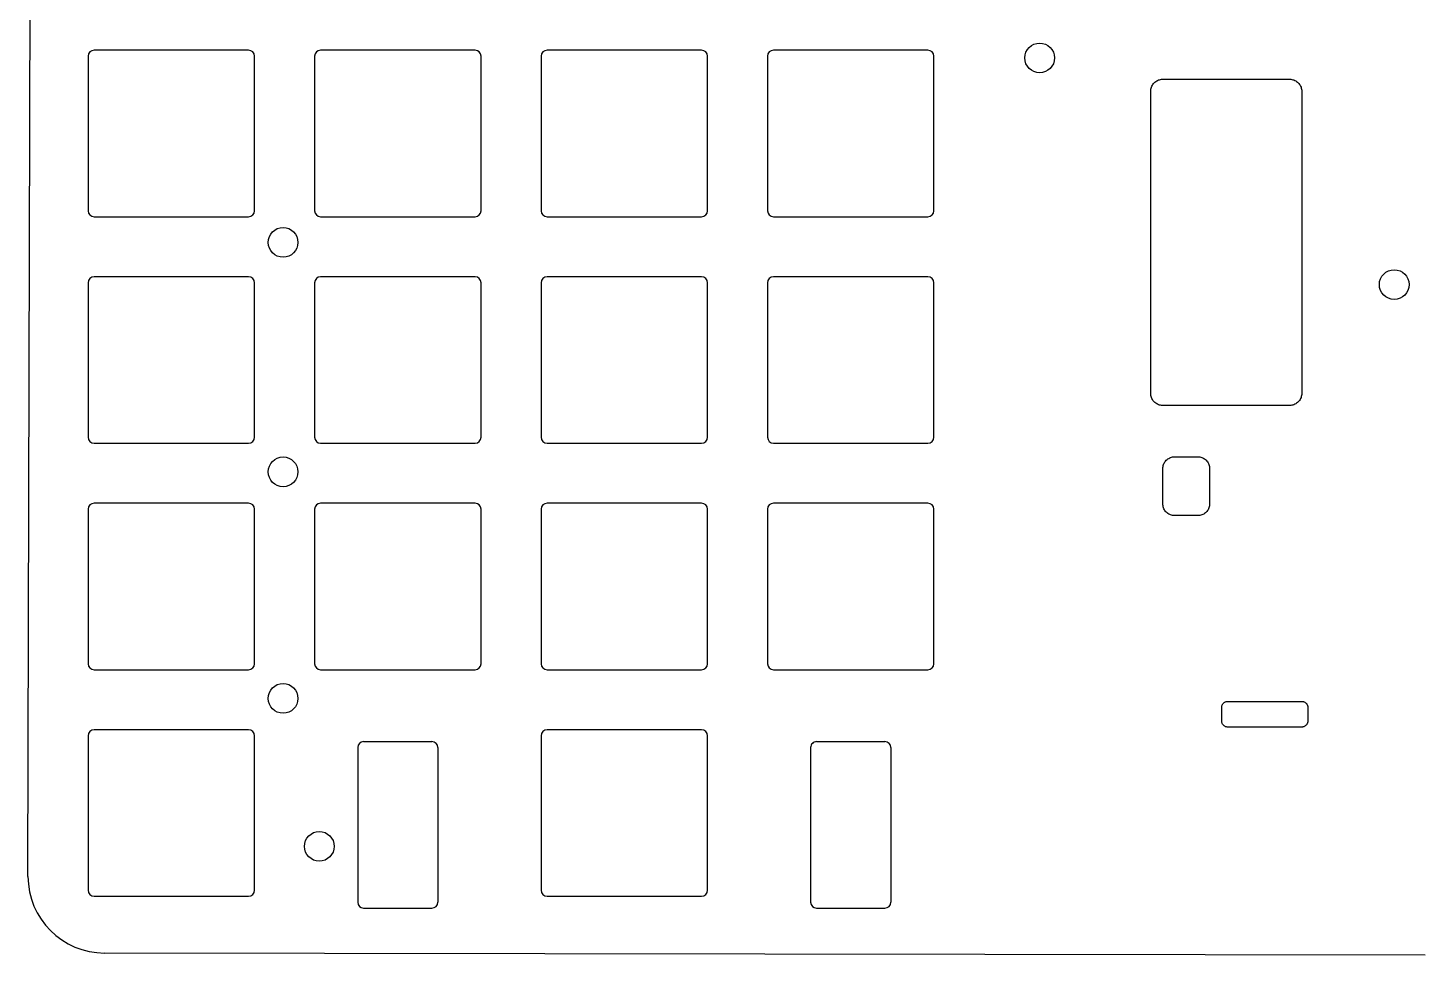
# Model space of a CAD drawing. Header units: millimetres. Extents: x 38 to 220, y -168 to -40.
# Drawn here: x 37.8 to 155.3, y -167.6 to -89.7 of the extents above; entities that cross this region are included whole.
import ezdxf

# ---------------------------------------------------------------- set-up
doc = ezdxf.new("R2010")
doc.units = ezdxf.units.MM
for name, color, linetype, true_color in [('B.Cu', 153, 'CONTINUOUS', 0x4d7fc4), ('Edge.Cuts', 254, 'CONTINUOUS', 0xd0d2cd), ('F.Cu', 13, 'CONTINUOUS', 0xc83434)]:
    doc.layers.add(name, color=color, linetype=linetype, true_color=true_color)

msp = doc.modelspace()

# ---------------------------------------------------------------- linework, layer by layer
at = {"layer": 'B.Cu', "linetype": 'CONTINUOUS'}
for p, q in [((37.7535, -161.024), (38.024213, -46.849749)), ((56.3185, -91.54), (43.3185, -91.54)), ((75.3685, -91.54), (62.3685, -91.54)), ((94.4185, -91.54), (81.4185, -91.54)), ((113.4685, -91.54), (100.4685, -91.54)), ((42.8185, -92.04), (42.8185, -105.04)), ((56.8185, -105.04), (56.8185, -92.04)), ((61.8685, -92.04), (61.8685, -105.04)), ((75.8685, -105.04), (75.8685, -92.04)), ((80.9185, -92.04), (80.9185, -105.04)), ((94.9185, -105.04), (94.9185, -92.04)), ((99.9685, -92.04), (99.9685, -105.04)), ((113.9685, -105.04), (113.9685, -92.04)), ((132.86498, -94.040307), (132.948181, -94.014074)), ((132.948181, -94.014074), (133.033352, -93.995192)), ((133.033352, -93.995192), (133.119844, -93.983805)), ((133.119844, -93.983805), (133.207, -93.98)), ((133.207, -93.98), (143.906999, -93.98)), ((143.906999, -93.98), (143.907, -93.98)), ((143.907, -93.98), (143.994156, -93.983805)), ((143.994156, -93.983805), (144.080648, -93.995192)), ((144.080648, -93.995192), (144.165819, -94.014074)), ((144.165819, -94.014074), (144.24902, -94.040307)), ((132.207, -94.98), (132.210805, -94.892844)), ((132.207, -120.412), (132.207, -94.98)), ((132.210805, -94.892844), (132.222192, -94.806352)), ((132.222192, -94.806352), (132.241074, -94.721181)), ((132.241074, -94.721181), (132.267307, -94.63798)), ((132.267307, -94.63798), (132.300692, -94.557382)), ((132.300692, -94.557382), (132.340975, -94.48)), ((132.340975, -94.48), (132.387848, -94.406424)), ((132.387848, -94.406424), (132.440956, -94.337212)), ((132.440956, -94.337212), (132.499893, -94.272893)), ((132.499893, -94.272893), (132.564212, -94.213956)), ((132.564212, -94.213956), (132.633424, -94.160848)), ((132.633424, -94.160848), (132.707, -94.113975)), ((132.707, -94.113975), (132.784382, -94.073692)), ((132.784382, -94.073692), (132.86498, -94.040307)), ((144.24902, -94.040307), (144.329618, -94.073692)), ((144.329618, -94.073692), (144.407, -94.113975)), ((144.407, -94.113975), (144.480576, -94.160848)), ((144.480576, -94.160848), (144.549788, -94.213956)), ((144.549788, -94.213956), (144.614107, -94.272893)), ((144.614107, -94.272893), (144.673044, -94.337212)), ((144.673044, -94.337212), (144.726152, -94.406424)), ((144.726152, -94.406424), (144.773025, -94.48)), ((144.773025, -94.48), (144.813308, -94.557382)), ((144.813308, -94.557382), (144.846693, -94.63798)), ((144.846693, -94.63798), (144.872926, -94.721181)), ((144.872926, -94.721181), (144.891808, -94.806352)), ((144.891808, -94.806352), (144.903195, -94.892844)), ((144.903195, -94.892844), (144.907, -94.98)), ((144.907, -94.98), (144.906999, -94.98)), ((144.906999, -94.98), (144.906999, -120.412)), ((43.3185, -105.54), (56.3185, -105.54)), ((62.3685, -105.54), (75.3685, -105.54)), ((81.4185, -105.54), (94.4185, -105.54)), ((100.4685, -105.54), (113.4685, -105.54)), ((42.8185, -111.09), (42.8185, -124.09)), ((56.3185, -110.59), (43.3185, -110.59)), ((56.8185, -124.09), (56.8185, -111.09)), ((61.8685, -111.09), (61.8685, -124.09)), ((75.3685, -110.59), (62.3685, -110.59)), ((75.8685, -124.09), (75.8685, -111.09)), ((80.9185, -111.09), (80.9185, -124.09)), ((94.4185, -110.59), (81.4185, -110.59)), ((94.9185, -124.09), (94.9185, -111.09)), ((99.9685, -111.09), (99.9685, -124.09)), ((113.4685, -110.59), (100.4685, -110.59)), ((113.9685, -124.09), (113.9685, -111.09)), ((132.210805, -120.499156), (132.207, -120.412)), ((132.222192, -120.585648), (132.210805, -120.499156)), ((132.241074, -120.670819), (132.222192, -120.585648)), ((132.267307, -120.75402), (132.241074, -120.670819)), ((132.300692, -120.834618), (132.267307, -120.75402)), ((132.340975, -120.912), (132.300692, -120.834618)), ((132.387848, -120.985576), (132.340975, -120.912)), ((132.440956, -121.054788), (132.387848, -120.985576)), ((144.726151, -120.985577), (144.673043, -121.054788)), ((144.773024, -120.912), (144.726151, -120.985577)), ((144.813306, -120.834619), (144.773024, -120.912)), ((144.846691, -120.754021), (144.813306, -120.834619)), ((144.872925, -120.67082), (144.846691, -120.754021)), ((144.891807, -120.585649), (144.872925, -120.67082)), ((144.903194, -120.499157), (144.891807, -120.585649)), ((144.906999, -120.412001), (144.903194, -120.499157)), ((144.906999, -120.412), (144.906999, -120.412001)), ((132.499893, -121.119107), (132.440956, -121.054788)), ((132.564212, -121.178044), (132.499893, -121.119107)), ((132.633424, -121.231152), (132.564212, -121.178044)), ((132.707, -121.278025), (132.633424, -121.231152)), ((132.784382, -121.318308), (132.707, -121.278025)), ((132.86498, -121.351693), (132.784382, -121.318308)), ((132.948181, -121.377926), (132.86498, -121.351693)), ((133.033352, -121.396808), (132.948181, -121.377926)), ((133.119844, -121.408195), (133.033352, -121.396808)), ((133.207, -121.412), (133.119844, -121.408195)), ((143.906999, -121.412), (133.207, -121.412)), ((143.994155, -121.408194), (143.906999, -121.411999)), ((143.906999, -121.411999), (143.906999, -121.412)), ((144.080647, -121.396807), (143.994155, -121.408194)), ((144.165818, -121.377925), (144.080647, -121.396807)), ((144.249019, -121.351692), (144.165818, -121.377925)), ((144.329617, -121.318307), (144.249019, -121.351692)), ((144.406999, -121.278025), (144.329617, -121.318307)), ((144.480575, -121.231152), (144.406999, -121.278025)), ((144.549786, -121.178044), (144.480575, -121.231152)), ((144.614105, -121.119107), (144.549786, -121.178044)), ((144.673043, -121.054788), (144.614105, -121.119107)), ((43.3185, -124.59), (56.3185, -124.59)), ((62.3685, -124.59), (75.3685, -124.59)), ((81.4185, -124.59), (94.4185, -124.59)), ((100.4685, -124.59), (113.4685, -124.59)), ((133.964181, -125.764074), (134.049352, -125.745192)), ((134.049352, -125.745192), (134.135844, -125.733805)), ((134.135844, -125.733805), (134.223, -125.73)), ((134.223, -125.73), (136.16, -125.73)), ((136.16, -125.73), (136.247156, -125.733805)), ((136.247156, -125.733805), (136.333648, -125.745192)), ((136.333648, -125.745192), (136.418819, -125.764074)), ((133.223, -126.73), (133.226805, -126.642844)), ((133.223, -129.683), (133.223, -126.73)), ((133.226805, -126.642844), (133.238192, -126.556352)), ((133.238192, -126.556352), (133.257074, -126.471181)), ((133.257074, -126.471181), (133.283307, -126.38798)), ((133.283307, -126.38798), (133.316692, -126.307382)), ((133.316692, -126.307382), (133.356975, -126.23)), ((133.356975, -126.23), (133.403848, -126.156424)), ((133.403848, -126.156424), (133.456956, -126.087212)), ((133.456956, -126.087212), (133.515893, -126.022893)), ((133.515893, -126.022893), (133.580212, -125.963956)), ((133.580212, -125.963956), (133.649424, -125.910848)), ((133.649424, -125.910848), (133.723, -125.863975)), ((133.723, -125.863975), (133.800382, -125.823692)), ((133.800382, -125.823692), (133.88098, -125.790307)), ((133.88098, -125.790307), (133.964181, -125.764074)), ((136.418819, -125.764074), (136.50202, -125.790307)), ((136.50202, -125.790307), (136.582618, -125.823692)), ((136.582618, -125.823692), (136.66, -125.863975)), ((136.66, -125.863975), (136.733576, -125.910848)), ((136.733576, -125.910848), (136.802788, -125.963956)), ((136.802788, -125.963956), (136.867107, -126.022893)), ((136.867107, -126.022893), (136.926044, -126.087212)), ((136.926044, -126.087212), (136.979152, -126.156424)), ((136.979152, -126.156424), (137.026025, -126.23)), ((137.026025, -126.23), (137.066308, -126.307382)), ((137.066308, -126.307382), (137.099693, -126.38798)), ((137.099693, -126.38798), (137.125926, -126.471181)), ((137.125926, -126.471181), (137.144808, -126.556352)), ((137.144808, -126.556352), (137.156195, -126.642844)), ((137.156195, -126.642844), (137.16, -126.73)), ((137.16, -126.73), (137.16, -129.683)), ((42.8185, -130.14), (42.8185, -143.14)), ((56.3185, -129.64), (43.3185, -129.64)), ((56.8185, -143.14), (56.8185, -130.14)), ((61.8685, -130.14), (61.8685, -143.14)), ((75.3685, -129.64), (62.3685, -129.64)), ((75.8685, -143.14), (75.8685, -130.14)), ((80.9185, -130.14), (80.9185, -143.14)), ((94.4185, -129.64), (81.4185, -129.64)), ((94.9185, -143.14), (94.9185, -130.14)), ((99.9685, -130.14), (99.9685, -143.14)), ((113.4685, -129.64), (100.4685, -129.64)), ((113.9685, -143.14), (113.9685, -130.14)), ((133.226805, -129.770156), (133.223, -129.683)), ((133.238192, -129.856648), (133.226805, -129.770156)), ((133.257074, -129.941819), (133.238192, -129.856648)), ((133.283307, -130.02502), (133.257074, -129.941819)), ((133.316692, -130.105618), (133.283307, -130.02502)), ((133.356975, -130.183), (133.316692, -130.105618)), ((133.403848, -130.256576), (133.356975, -130.183)), ((133.456956, -130.325788), (133.403848, -130.256576)), ((133.515893, -130.390107), (133.456956, -130.325788)), ((133.580212, -130.449044), (133.515893, -130.390107)), ((133.649424, -130.502152), (133.580212, -130.449044)), ((136.802788, -130.449044), (136.733576, -130.502152)), ((136.867107, -130.390107), (136.802788, -130.449044)), ((136.926044, -130.325788), (136.867107, -130.390107)), ((136.979152, -130.256576), (136.926044, -130.325788)), ((137.026025, -130.183), (136.979152, -130.256576)), ((137.066308, -130.105618), (137.026025, -130.183)), ((137.099693, -130.02502), (137.066308, -130.105618)), ((137.125926, -129.941819), (137.099693, -130.02502)), ((137.144808, -129.856648), (137.125926, -129.941819)), ((137.156195, -129.770156), (137.144808, -129.856648)), ((137.16, -129.683), (137.156195, -129.770156)), ((133.723, -130.549025), (133.649424, -130.502152)), ((133.800382, -130.589308), (133.723, -130.549025)), ((133.88098, -130.622693), (133.800382, -130.589308)), ((133.964181, -130.648926), (133.88098, -130.622693)), ((134.049352, -130.667808), (133.964181, -130.648926)), ((134.135844, -130.679195), (134.049352, -130.667808)), ((134.223, -130.683), (134.135844, -130.679195)), ((136.16, -130.683), (134.223, -130.683)), ((136.247156, -130.679195), (136.16, -130.683)), ((136.333648, -130.667808), (136.247156, -130.679195)), ((136.418819, -130.648926), (136.333648, -130.667808)), ((136.50202, -130.622693), (136.418819, -130.648926)), ((136.582618, -130.589308), (136.50202, -130.622693)), ((136.66, -130.549025), (136.582618, -130.589308)), ((136.733576, -130.502152), (136.66, -130.549025)), ((43.3185, -143.64), (56.3185, -143.64)), ((62.3685, -143.64), (75.3685, -143.64)), ((81.4185, -143.64), (94.4185, -143.64)), ((100.4685, -143.64), (113.4685, -143.64)), ((138.176, -146.804), (138.177903, -146.760422)), ((138.176, -147.963), (138.176, -146.804)), ((138.177903, -146.760422), (138.183596, -146.717176)), ((138.183596, -146.717176), (138.193037, -146.67459)), ((138.193037, -146.67459), (138.206154, -146.63299)), ((138.206154, -146.63299), (138.222846, -146.592691)), ((138.222846, -146.592691), (138.242987, -146.554)), ((138.242987, -146.554), (138.266424, -146.517212)), ((138.266424, -146.517212), (138.292978, -146.482606)), ((138.292978, -146.482606), (138.322447, -146.450447)), ((138.322447, -146.450447), (138.354606, -146.420978)), ((138.354606, -146.420978), (138.389212, -146.394424)), ((138.389212, -146.394424), (138.426, -146.370987)), ((138.426, -146.370987), (138.464691, -146.350846)), ((138.464691, -146.350846), (138.50499, -146.334154)), ((138.50499, -146.334154), (138.54659, -146.321037)), ((138.54659, -146.321037), (138.589176, -146.311596)), ((138.589176, -146.311596), (138.632422, -146.305903)), ((138.632422, -146.305903), (138.676, -146.304)), ((138.676, -146.304), (144.915, -146.304)), ((144.915, -146.304), (144.958578, -146.305903)), ((144.958578, -146.305903), (145.001824, -146.311596)), ((145.001824, -146.311596), (145.04441, -146.321037)), ((145.04441, -146.321037), (145.08601, -146.334154)), ((145.08601, -146.334154), (145.126309, -146.350846)), ((145.126309, -146.350846), (145.165, -146.370987)), ((145.165, -146.370987), (145.201788, -146.394424)), ((145.201788, -146.394424), (145.236394, -146.420978)), ((145.236394, -146.420978), (145.268553, -146.450447)), ((145.268553, -146.450447), (145.298022, -146.482606)), ((145.298022, -146.482606), (145.324576, -146.517212)), ((145.324576, -146.517212), (145.348013, -146.554)), ((145.348013, -146.554), (145.368154, -146.592691)), ((145.368154, -146.592691), (145.384846, -146.63299)), ((145.384846, -146.63299), (145.397963, -146.67459)), ((145.397963, -146.67459), (145.407404, -146.717176)), ((145.407404, -146.717176), (145.413097, -146.760422)), ((145.413097, -146.760422), (145.415, -146.804)), ((145.415, -146.804), (145.415, -147.963)), ((138.177903, -148.006578), (138.176, -147.963)), ((138.183596, -148.049824), (138.177903, -148.006578)), ((138.193037, -148.09241), (138.183596, -148.049824)), ((145.407404, -148.049824), (145.397963, -148.09241)), ((145.413097, -148.006578), (145.407404, -148.049824)), ((145.415, -147.963), (145.413097, -148.006578)), ((42.8185, -149.19), (42.8185, -162.19)), ((56.3185, -148.69), (43.3185, -148.69)), ((56.8185, -162.19), (56.8185, -149.19)), ((80.9185, -149.19), (80.9185, -162.19)), ((94.4185, -148.69), (81.4185, -148.69)), ((94.9185, -162.19), (94.9185, -149.19)), ((138.206154, -148.13401), (138.193037, -148.09241)), ((138.222846, -148.174309), (138.206154, -148.13401)), ((138.242987, -148.213), (138.222846, -148.174309)), ((138.266424, -148.249788), (138.242987, -148.213)), ((138.292978, -148.284394), (138.266424, -148.249788)), ((138.322447, -148.316553), (138.292978, -148.284394)), ((138.354606, -148.346022), (138.322447, -148.316553)), ((138.389212, -148.372576), (138.354606, -148.346022)), ((138.426, -148.396013), (138.389212, -148.372576)), ((138.464691, -148.416154), (138.426, -148.396013)), ((138.50499, -148.432846), (138.464691, -148.416154)), ((138.54659, -148.445963), (138.50499, -148.432846)), ((138.589176, -148.455404), (138.54659, -148.445963)), ((138.632422, -148.461097), (138.589176, -148.455404)), ((138.676, -148.463), (138.632422, -148.461097)), ((144.915, -148.463), (138.676, -148.463)), ((144.958578, -148.461097), (144.915, -148.463)), ((145.001824, -148.455404), (144.958578, -148.461097)), ((145.04441, -148.445963), (145.001824, -148.455404)), ((145.08601, -148.432846), (145.04441, -148.445963)), ((145.126309, -148.416154), (145.08601, -148.432846)), ((145.165, -148.396013), (145.126309, -148.416154)), ((145.201788, -148.372576), (145.165, -148.396013)), ((145.236394, -148.346022), (145.201788, -148.372576)), ((145.268553, -148.316553), (145.236394, -148.346022)), ((145.298022, -148.284394), (145.268553, -148.316553)), ((145.324576, -148.249788), (145.298022, -148.284394)), ((145.348013, -148.213), (145.324576, -148.249788)), ((145.368154, -148.174309), (145.348013, -148.213)), ((145.384846, -148.13401), (145.368154, -148.174309)), ((145.397963, -148.09241), (145.384846, -148.13401)), ((65.4935, -150.190001), (65.4935, -163.190001)), ((65.9935, -149.690001), (71.7435, -149.690001)), ((72.2435, -150.190001), (72.2435, -163.190001)), ((103.594105, -150.190001), (103.594105, -163.190001)), ((104.094105, -149.690001), (109.842894, -149.690001)), ((110.342894, -150.190001), (110.344105, -163.190001)), ((43.3185, -162.69), (56.3185, -162.69)), ((81.4185, -162.69), (94.4185, -162.69)), ((65.9935, -163.690001), (71.7435, -163.690001)), ((104.094105, -163.690001), (109.844105, -163.690001)), ((155.282319, -167.64), (44.200625, -167.470999))]:
    msp.add_line(p, q, dxfattribs=at)
at = {"layer": 'B.Cu'}
for centre, radius in [((122.8625, -92.186), 1.25), ((122.8625, -92.186), 1.249999), ((59.2165, -107.696), 1.25), ((59.2165, -107.696), 1.249999), ((152.6885, -111.252), 1.25), ((152.6885, -111.252), 1.249999), ((59.2165, -127), 1.25), ((59.2165, -127), 1.249999), ((59.2165, -146.05), 1.25), ((59.2165, -146.05), 1.249999), ((62.2645, -158.496), 1.25), ((62.2645, -158.496), 1.249999)]:
    msp.add_circle(centre, radius, dxfattribs=at)
for centre, radius, start, end in [((43.318501, -92.040001), 0.500001, 90.00011459, 179.99988541), ((56.3185, -92.04), 0.5, 0, 90), ((62.368501, -92.040001), 0.500001, 90.00011459, 179.99988541), ((75.3685, -92.04), 0.5, 0, 90), ((81.418501, -92.040001), 0.500001, 90.00011459, 179.99988541), ((94.4185, -92.04), 0.5, 0, 90), ((100.468501, -92.040001), 0.500001, 90.00011459, 179.99988541), ((113.4685, -92.04), 0.5, 0, 90), ((43.321265, -105.038883), 0.500001, -179.99988541, -90.00011459), ((56.3185, -105.04), 0.5, -90, 0), ((62.371265, -105.038883), 0.500001, -179.99988541, -90.00011459), ((75.3685, -105.04), 0.5, -90, 0), ((81.421265, -105.038883), 0.500001, -179.99988541, -90.00011459), ((94.4185, -105.04), 0.5, -90, 0), ((100.471265, -105.038883), 0.500001, -179.99988541, -90.00011459), ((113.4685, -105.04), 0.5, -90, 0), ((43.318501, -111.090001), 0.500001, 90.00011459, 179.99988541), ((56.3185, -111.09), 0.5, 0, 90), ((62.368501, -111.090001), 0.500001, 90.00011459, 179.99988541), ((75.3685, -111.09), 0.5, 0, 90), ((81.418501, -111.090001), 0.500001, 90.00011459, 179.99988541), ((94.4185, -111.09), 0.5, 0, 90), ((100.468501, -111.090001), 0.500001, 90.00011459, 179.99988541), ((113.4685, -111.09), 0.5, 0, 90), ((43.321265, -124.088883), 0.500001, -179.99988541, -90.00011459), ((56.3185, -124.09), 0.5, -90, 0), ((62.371265, -124.088883), 0.500001, -179.99988541, -90.00011459), ((75.3685, -124.09), 0.5, -90, 0), ((81.421265, -124.088883), 0.500001, -179.99988541, -90.00011459), ((94.4185, -124.09), 0.5, -90, 0), ((100.471265, -124.088883), 0.500001, -179.99988541, -90.00011459), ((113.4685, -124.09), 0.5, -90, 0), ((43.318501, -130.140001), 0.500001, 90.00011459, 179.99988541), ((56.3185, -130.14), 0.5, 0, 90), ((62.368501, -130.140001), 0.500001, 90.00011459, 179.99988541), ((75.3685, -130.14), 0.5, 0, 90), ((81.418501, -130.140001), 0.500001, 90.00011459, 179.99988541), ((94.4185, -130.14), 0.5, 0, 90), ((100.468501, -130.140001), 0.500001, 90.00011459, 179.99988541), ((113.4685, -130.14), 0.5, 0, 90), ((43.321265, -143.138883), 0.500001, -179.99988541, -90.00011459), ((56.3185, -143.14), 0.5, -90, 0), ((62.371265, -143.138883), 0.500001, -179.99988541, -90.00011459), ((75.3685, -143.14), 0.5, -90, 0), ((81.421265, -143.138883), 0.500001, -179.99988541, -90.00011459), ((94.4185, -143.14), 0.5, -90, 0), ((100.471265, -143.138883), 0.500001, -179.99988541, -90.00011459), ((113.4685, -143.14), 0.5, -90, 0), ((43.318501, -149.190001), 0.500001, 90.00011459, 179.99988541), ((56.3185, -149.19), 0.5, 0, 90), ((81.418501, -149.190001), 0.500001, 90.00011459, 179.99988541), ((94.4185, -149.19), 0.5, 0, 90), ((65.993501, -150.190002), 0.500001, 90.00011459, 179.99988541), ((71.743499, -150.190002), 0.500001, 0.00011459, 89.99988541), ((104.0941, -150.19), 0.499995, -270.00057296, -179.99988541), ((109.8428, -150.1901), 0.500099, 0.01134243, 89.98923053), ((44.20067, -161.02383), 6.447169, -179.99848922, -90.00039991), ((43.321265, -162.188883), 0.500001, -179.99988541, -90.00011459), ((81.421265, -162.188883), 0.500001, -179.99988541, -90.00011459), ((56.3185, -162.19), 0.5, -90, 0), ((65.993501, -163.19), 0.500001, -179.99988541, -90.00011459), ((71.743499, -163.19), 0.500001, -89.99988541, -0.00011459), ((94.4185, -162.19), 0.5, -90, 0), ((104.0942, -163.1899), 0.500101, -179.98842845, -90.010884), ((109.8441, -163.19), 0.500005, -89.99942704, -0.00011459)]:
    msp.add_arc(centre, radius, start, end, dxfattribs=at)
at = {"layer": 'Edge.Cuts', "linetype": 'CONTINUOUS'}
for p, q in [((37.7535, -161.024), (38.024213, -46.849749)), ((56.3185, -91.54), (43.3185, -91.54)), ((75.3685, -91.54), (62.3685, -91.54)), ((94.4185, -91.54), (81.4185, -91.54)), ((113.4685, -91.54), (100.4685, -91.54)), ((42.8185, -92.04), (42.8185, -105.04)), ((56.8185, -105.04), (56.8185, -92.04)), ((61.8685, -92.04), (61.8685, -105.04)), ((75.8685, -105.04), (75.8685, -92.04)), ((80.9185, -92.04), (80.9185, -105.04)), ((94.9185, -105.04), (94.9185, -92.04)), ((99.9685, -92.04), (99.9685, -105.04)), ((113.9685, -105.04), (113.9685, -92.04)), ((132.86498, -94.040307), (132.948181, -94.014074)), ((132.948181, -94.014074), (133.033352, -93.995192)), ((133.033352, -93.995192), (133.119844, -93.983805)), ((133.119844, -93.983805), (133.207, -93.98)), ((133.207, -93.98), (143.906999, -93.98)), ((143.906999, -93.98), (143.907, -93.98)), ((143.907, -93.98), (143.994156, -93.983805)), ((143.994156, -93.983805), (144.080648, -93.995192)), ((144.080648, -93.995192), (144.165819, -94.014074)), ((144.165819, -94.014074), (144.24902, -94.040307)), ((132.207, -94.98), (132.210805, -94.892844)), ((132.207, -120.412), (132.207, -94.98)), ((132.210805, -94.892844), (132.222192, -94.806352)), ((132.222192, -94.806352), (132.241074, -94.721181)), ((132.241074, -94.721181), (132.267307, -94.63798)), ((132.267307, -94.63798), (132.300692, -94.557382)), ((132.300692, -94.557382), (132.340975, -94.48)), ((132.340975, -94.48), (132.387848, -94.406424)), ((132.387848, -94.406424), (132.440956, -94.337212)), ((132.440956, -94.337212), (132.499893, -94.272893)), ((132.499893, -94.272893), (132.564212, -94.213956)), ((132.564212, -94.213956), (132.633424, -94.160848)), ((132.633424, -94.160848), (132.707, -94.113975)), ((132.707, -94.113975), (132.784382, -94.073692)), ((132.784382, -94.073692), (132.86498, -94.040307)), ((144.24902, -94.040307), (144.329618, -94.073692)), ((144.329618, -94.073692), (144.407, -94.113975)), ((144.407, -94.113975), (144.480576, -94.160848)), ((144.480576, -94.160848), (144.549788, -94.213956)), ((144.549788, -94.213956), (144.614107, -94.272893)), ((144.614107, -94.272893), (144.673044, -94.337212)), ((144.673044, -94.337212), (144.726152, -94.406424)), ((144.726152, -94.406424), (144.773025, -94.48)), ((144.773025, -94.48), (144.813308, -94.557382)), ((144.813308, -94.557382), (144.846693, -94.63798)), ((144.846693, -94.63798), (144.872926, -94.721181)), ((144.872926, -94.721181), (144.891808, -94.806352)), ((144.891808, -94.806352), (144.903195, -94.892844)), ((144.903195, -94.892844), (144.907, -94.98)), ((144.907, -94.98), (144.906999, -94.98)), ((144.906999, -94.98), (144.906999, -120.412)), ((43.3185, -105.54), (56.3185, -105.54)), ((62.3685, -105.54), (75.3685, -105.54)), ((81.4185, -105.54), (94.4185, -105.54)), ((100.4685, -105.54), (113.4685, -105.54)), ((42.8185, -111.09), (42.8185, -124.09)), ((56.3185, -110.59), (43.3185, -110.59)), ((56.8185, -124.09), (56.8185, -111.09)), ((61.8685, -111.09), (61.8685, -124.09)), ((75.3685, -110.59), (62.3685, -110.59)), ((75.8685, -124.09), (75.8685, -111.09)), ((80.9185, -111.09), (80.9185, -124.09)), ((94.4185, -110.59), (81.4185, -110.59)), ((94.9185, -124.09), (94.9185, -111.09)), ((99.9685, -111.09), (99.9685, -124.09)), ((113.4685, -110.59), (100.4685, -110.59)), ((113.9685, -124.09), (113.9685, -111.09)), ((132.210805, -120.499156), (132.207, -120.412)), ((132.222192, -120.585648), (132.210805, -120.499156)), ((132.241074, -120.670819), (132.222192, -120.585648)), ((132.267307, -120.75402), (132.241074, -120.670819)), ((132.300692, -120.834618), (132.267307, -120.75402)), ((132.340975, -120.912), (132.300692, -120.834618)), ((132.387848, -120.985576), (132.340975, -120.912)), ((132.440956, -121.054788), (132.387848, -120.985576)), ((144.726151, -120.985577), (144.673043, -121.054788)), ((144.773024, -120.912), (144.726151, -120.985577)), ((144.813306, -120.834619), (144.773024, -120.912)), ((144.846691, -120.754021), (144.813306, -120.834619)), ((144.872925, -120.67082), (144.846691, -120.754021)), ((144.891807, -120.585649), (144.872925, -120.67082)), ((144.903194, -120.499157), (144.891807, -120.585649)), ((144.906999, -120.412001), (144.903194, -120.499157)), ((144.906999, -120.412), (144.906999, -120.412001)), ((132.499893, -121.119107), (132.440956, -121.054788)), ((132.564212, -121.178044), (132.499893, -121.119107)), ((132.633424, -121.231152), (132.564212, -121.178044)), ((132.707, -121.278025), (132.633424, -121.231152)), ((132.784382, -121.318308), (132.707, -121.278025)), ((132.86498, -121.351693), (132.784382, -121.318308)), ((132.948181, -121.377926), (132.86498, -121.351693)), ((133.033352, -121.396808), (132.948181, -121.377926)), ((133.119844, -121.408195), (133.033352, -121.396808)), ((133.207, -121.412), (133.119844, -121.408195)), ((143.906999, -121.412), (133.207, -121.412)), ((143.994155, -121.408194), (143.906999, -121.411999)), ((143.906999, -121.411999), (143.906999, -121.412)), ((144.080647, -121.396807), (143.994155, -121.408194)), ((144.165818, -121.377925), (144.080647, -121.396807)), ((144.249019, -121.351692), (144.165818, -121.377925)), ((144.329617, -121.318307), (144.249019, -121.351692)), ((144.406999, -121.278025), (144.329617, -121.318307)), ((144.480575, -121.231152), (144.406999, -121.278025)), ((144.549786, -121.178044), (144.480575, -121.231152)), ((144.614105, -121.119107), (144.549786, -121.178044)), ((144.673043, -121.054788), (144.614105, -121.119107)), ((43.3185, -124.59), (56.3185, -124.59)), ((62.3685, -124.59), (75.3685, -124.59)), ((81.4185, -124.59), (94.4185, -124.59)), ((100.4685, -124.59), (113.4685, -124.59)), ((133.964181, -125.764074), (134.049352, -125.745192)), ((134.049352, -125.745192), (134.135844, -125.733805)), ((134.135844, -125.733805), (134.223, -125.73)), ((134.223, -125.73), (136.16, -125.73)), ((136.16, -125.73), (136.247156, -125.733805)), ((136.247156, -125.733805), (136.333648, -125.745192)), ((136.333648, -125.745192), (136.418819, -125.764074)), ((133.223, -126.73), (133.226805, -126.642844)), ((133.223, -129.683), (133.223, -126.73)), ((133.226805, -126.642844), (133.238192, -126.556352)), ((133.238192, -126.556352), (133.257074, -126.471181)), ((133.257074, -126.471181), (133.283307, -126.38798)), ((133.283307, -126.38798), (133.316692, -126.307382)), ((133.316692, -126.307382), (133.356975, -126.23)), ((133.356975, -126.23), (133.403848, -126.156424)), ((133.403848, -126.156424), (133.456956, -126.087212)), ((133.456956, -126.087212), (133.515893, -126.022893)), ((133.515893, -126.022893), (133.580212, -125.963956)), ((133.580212, -125.963956), (133.649424, -125.910848)), ((133.649424, -125.910848), (133.723, -125.863975)), ((133.723, -125.863975), (133.800382, -125.823692)), ((133.800382, -125.823692), (133.88098, -125.790307)), ((133.88098, -125.790307), (133.964181, -125.764074)), ((136.418819, -125.764074), (136.50202, -125.790307)), ((136.50202, -125.790307), (136.582618, -125.823692)), ((136.582618, -125.823692), (136.66, -125.863975)), ((136.66, -125.863975), (136.733576, -125.910848)), ((136.733576, -125.910848), (136.802788, -125.963956)), ((136.802788, -125.963956), (136.867107, -126.022893)), ((136.867107, -126.022893), (136.926044, -126.087212)), ((136.926044, -126.087212), (136.979152, -126.156424)), ((136.979152, -126.156424), (137.026025, -126.23)), ((137.026025, -126.23), (137.066308, -126.307382)), ((137.066308, -126.307382), (137.099693, -126.38798)), ((137.099693, -126.38798), (137.125926, -126.471181)), ((137.125926, -126.471181), (137.144808, -126.556352)), ((137.144808, -126.556352), (137.156195, -126.642844)), ((137.156195, -126.642844), (137.16, -126.73)), ((137.16, -126.73), (137.16, -129.683)), ((42.8185, -130.14), (42.8185, -143.14)), ((56.3185, -129.64), (43.3185, -129.64)), ((56.8185, -143.14), (56.8185, -130.14)), ((61.8685, -130.14), (61.8685, -143.14)), ((75.3685, -129.64), (62.3685, -129.64)), ((75.8685, -143.14), (75.8685, -130.14)), ((80.9185, -130.14), (80.9185, -143.14)), ((94.4185, -129.64), (81.4185, -129.64)), ((94.9185, -143.14), (94.9185, -130.14)), ((99.9685, -130.14), (99.9685, -143.14)), ((113.4685, -129.64), (100.4685, -129.64)), ((113.9685, -143.14), (113.9685, -130.14)), ((133.226805, -129.770156), (133.223, -129.683)), ((133.238192, -129.856648), (133.226805, -129.770156)), ((133.257074, -129.941819), (133.238192, -129.856648)), ((133.283307, -130.02502), (133.257074, -129.941819)), ((133.316692, -130.105618), (133.283307, -130.02502)), ((133.356975, -130.183), (133.316692, -130.105618)), ((133.403848, -130.256576), (133.356975, -130.183)), ((133.456956, -130.325788), (133.403848, -130.256576)), ((133.515893, -130.390107), (133.456956, -130.325788)), ((133.580212, -130.449044), (133.515893, -130.390107)), ((133.649424, -130.502152), (133.580212, -130.449044)), ((136.802788, -130.449044), (136.733576, -130.502152)), ((136.867107, -130.390107), (136.802788, -130.449044)), ((136.926044, -130.325788), (136.867107, -130.390107)), ((136.979152, -130.256576), (136.926044, -130.325788)), ((137.026025, -130.183), (136.979152, -130.256576)), ((137.066308, -130.105618), (137.026025, -130.183)), ((137.099693, -130.02502), (137.066308, -130.105618)), ((137.125926, -129.941819), (137.099693, -130.02502)), ((137.144808, -129.856648), (137.125926, -129.941819)), ((137.156195, -129.770156), (137.144808, -129.856648)), ((137.16, -129.683), (137.156195, -129.770156)), ((133.723, -130.549025), (133.649424, -130.502152)), ((133.800382, -130.589308), (133.723, -130.549025)), ((133.88098, -130.622693), (133.800382, -130.589308)), ((133.964181, -130.648926), (133.88098, -130.622693)), ((134.049352, -130.667808), (133.964181, -130.648926)), ((134.135844, -130.679195), (134.049352, -130.667808)), ((134.223, -130.683), (134.135844, -130.679195)), ((136.16, -130.683), (134.223, -130.683)), ((136.247156, -130.679195), (136.16, -130.683)), ((136.333648, -130.667808), (136.247156, -130.679195)), ((136.418819, -130.648926), (136.333648, -130.667808)), ((136.50202, -130.622693), (136.418819, -130.648926)), ((136.582618, -130.589308), (136.50202, -130.622693)), ((136.66, -130.549025), (136.582618, -130.589308)), ((136.733576, -130.502152), (136.66, -130.549025)), ((43.3185, -143.64), (56.3185, -143.64)), ((62.3685, -143.64), (75.3685, -143.64)), ((81.4185, -143.64), (94.4185, -143.64)), ((100.4685, -143.64), (113.4685, -143.64)), ((138.176, -146.804), (138.177903, -146.760422)), ((138.176, -147.963), (138.176, -146.804)), ((138.177903, -146.760422), (138.183596, -146.717176)), ((138.183596, -146.717176), (138.193037, -146.67459)), ((138.193037, -146.67459), (138.206154, -146.63299)), ((138.206154, -146.63299), (138.222846, -146.592691)), ((138.222846, -146.592691), (138.242987, -146.554)), ((138.242987, -146.554), (138.266424, -146.517212)), ((138.266424, -146.517212), (138.292978, -146.482606)), ((138.292978, -146.482606), (138.322447, -146.450447)), ((138.322447, -146.450447), (138.354606, -146.420978)), ((138.354606, -146.420978), (138.389212, -146.394424)), ((138.389212, -146.394424), (138.426, -146.370987)), ((138.426, -146.370987), (138.464691, -146.350846)), ((138.464691, -146.350846), (138.50499, -146.334154)), ((138.50499, -146.334154), (138.54659, -146.321037)), ((138.54659, -146.321037), (138.589176, -146.311596)), ((138.589176, -146.311596), (138.632422, -146.305903)), ((138.632422, -146.305903), (138.676, -146.304)), ((138.676, -146.304), (144.915, -146.304)), ((144.915, -146.304), (144.958578, -146.305903)), ((144.958578, -146.305903), (145.001824, -146.311596)), ((145.001824, -146.311596), (145.04441, -146.321037)), ((145.04441, -146.321037), (145.08601, -146.334154)), ((145.08601, -146.334154), (145.126309, -146.350846)), ((145.126309, -146.350846), (145.165, -146.370987)), ((145.165, -146.370987), (145.201788, -146.394424)), ((145.201788, -146.394424), (145.236394, -146.420978)), ((145.236394, -146.420978), (145.268553, -146.450447)), ((145.268553, -146.450447), (145.298022, -146.482606)), ((145.298022, -146.482606), (145.324576, -146.517212)), ((145.324576, -146.517212), (145.348013, -146.554)), ((145.348013, -146.554), (145.368154, -146.592691)), ((145.368154, -146.592691), (145.384846, -146.63299)), ((145.384846, -146.63299), (145.397963, -146.67459)), ((145.397963, -146.67459), (145.407404, -146.717176)), ((145.407404, -146.717176), (145.413097, -146.760422)), ((145.413097, -146.760422), (145.415, -146.804)), ((145.415, -146.804), (145.415, -147.963)), ((138.177903, -148.006578), (138.176, -147.963)), ((138.183596, -148.049824), (138.177903, -148.006578)), ((138.193037, -148.09241), (138.183596, -148.049824)), ((145.407404, -148.049824), (145.397963, -148.09241)), ((145.413097, -148.006578), (145.407404, -148.049824)), ((145.415, -147.963), (145.413097, -148.006578)), ((42.8185, -149.19), (42.8185, -162.19)), ((56.3185, -148.69), (43.3185, -148.69)), ((56.8185, -162.19), (56.8185, -149.19)), ((80.9185, -149.19), (80.9185, -162.19)), ((94.4185, -148.69), (81.4185, -148.69)), ((94.9185, -162.19), (94.9185, -149.19)), ((138.206154, -148.13401), (138.193037, -148.09241)), ((138.222846, -148.174309), (138.206154, -148.13401)), ((138.242987, -148.213), (138.222846, -148.174309)), ((138.266424, -148.249788), (138.242987, -148.213)), ((138.292978, -148.284394), (138.266424, -148.249788)), ((138.322447, -148.316553), (138.292978, -148.284394)), ((138.354606, -148.346022), (138.322447, -148.316553)), ((138.389212, -148.372576), (138.354606, -148.346022)), ((138.426, -148.396013), (138.389212, -148.372576)), ((138.464691, -148.416154), (138.426, -148.396013)), ((138.50499, -148.432846), (138.464691, -148.416154)), ((138.54659, -148.445963), (138.50499, -148.432846)), ((138.589176, -148.455404), (138.54659, -148.445963)), ((138.632422, -148.461097), (138.589176, -148.455404)), ((138.676, -148.463), (138.632422, -148.461097)), ((144.915, -148.463), (138.676, -148.463)), ((144.958578, -148.461097), (144.915, -148.463)), ((145.001824, -148.455404), (144.958578, -148.461097)), ((145.04441, -148.445963), (145.001824, -148.455404)), ((145.08601, -148.432846), (145.04441, -148.445963)), ((145.126309, -148.416154), (145.08601, -148.432846)), ((145.165, -148.396013), (145.126309, -148.416154)), ((145.201788, -148.372576), (145.165, -148.396013)), ((145.236394, -148.346022), (145.201788, -148.372576)), ((145.268553, -148.316553), (145.236394, -148.346022)), ((145.298022, -148.284394), (145.268553, -148.316553)), ((145.324576, -148.249788), (145.298022, -148.284394)), ((145.348013, -148.213), (145.324576, -148.249788)), ((145.368154, -148.174309), (145.348013, -148.213)), ((145.384846, -148.13401), (145.368154, -148.174309)), ((145.397963, -148.09241), (145.384846, -148.13401)), ((65.4935, -150.190001), (65.4935, -163.190001)), ((65.9935, -149.690001), (71.7435, -149.690001)), ((72.2435, -150.190001), (72.2435, -163.190001)), ((103.594105, -150.190001), (103.594105, -163.190001)), ((104.094105, -149.690001), (109.842894, -149.690001)), ((110.342894, -150.190001), (110.344105, -163.190001)), ((43.3185, -162.69), (56.3185, -162.69)), ((81.4185, -162.69), (94.4185, -162.69)), ((65.9935, -163.690001), (71.7435, -163.690001)), ((104.094105, -163.690001), (109.844105, -163.690001)), ((155.282319, -167.64), (44.200625, -167.470999))]:
    msp.add_line(p, q, dxfattribs=at)
at = {"layer": 'Edge.Cuts'}
for centre in [(122.8625, -92.186), (59.2165, -107.696), (152.6885, -111.252), (59.2165, -127), (59.2165, -146.05), (62.2645, -158.496)]:
    msp.add_circle(centre, 1.249999, dxfattribs=at)
for centre, radius, start, end in [((43.318501, -92.040001), 0.500001, 90.00011459, 179.99988541), ((56.3185, -92.04), 0.5, 0, 90), ((62.368501, -92.040001), 0.500001, 90.00011459, 179.99988541), ((75.3685, -92.04), 0.5, 0, 90), ((81.418501, -92.040001), 0.500001, 90.00011459, 179.99988541), ((94.4185, -92.04), 0.5, 0, 90), ((100.468501, -92.040001), 0.500001, 90.00011459, 179.99988541), ((113.4685, -92.04), 0.5, 0, 90), ((43.321265, -105.038883), 0.500001, -179.99988541, -90.00011459), ((56.3185, -105.04), 0.5, -90, 0), ((62.371265, -105.038883), 0.500001, -179.99988541, -90.00011459), ((75.3685, -105.04), 0.5, -90, 0), ((81.421265, -105.038883), 0.500001, -179.99988541, -90.00011459), ((94.4185, -105.04), 0.5, -90, 0), ((100.471265, -105.038883), 0.500001, -179.99988541, -90.00011459), ((113.4685, -105.04), 0.5, -90, 0), ((43.318501, -111.090001), 0.500001, 90.00011459, 179.99988541), ((56.3185, -111.09), 0.5, 0, 90), ((62.368501, -111.090001), 0.500001, 90.00011459, 179.99988541), ((75.3685, -111.09), 0.5, 0, 90), ((81.418501, -111.090001), 0.500001, 90.00011459, 179.99988541), ((94.4185, -111.09), 0.5, 0, 90), ((100.468501, -111.090001), 0.500001, 90.00011459, 179.99988541), ((113.4685, -111.09), 0.5, 0, 90), ((43.321265, -124.088883), 0.500001, -179.99988541, -90.00011459), ((56.3185, -124.09), 0.5, -90, 0), ((62.371265, -124.088883), 0.500001, -179.99988541, -90.00011459), ((75.3685, -124.09), 0.5, -90, 0), ((81.421265, -124.088883), 0.500001, -179.99988541, -90.00011459), ((94.4185, -124.09), 0.5, -90, 0), ((100.471265, -124.088883), 0.500001, -179.99988541, -90.00011459), ((113.4685, -124.09), 0.5, -90, 0), ((43.318501, -130.140001), 0.500001, 90.00011459, 179.99988541), ((56.3185, -130.14), 0.5, 0, 90), ((62.368501, -130.140001), 0.500001, 90.00011459, 179.99988541), ((75.3685, -130.14), 0.5, 0, 90), ((81.418501, -130.140001), 0.500001, 90.00011459, 179.99988541), ((94.4185, -130.14), 0.5, 0, 90), ((100.468501, -130.140001), 0.500001, 90.00011459, 179.99988541), ((113.4685, -130.14), 0.5, 0, 90), ((43.321265, -143.138883), 0.500001, -179.99988541, -90.00011459), ((56.3185, -143.14), 0.5, -90, 0), ((62.371265, -143.138883), 0.500001, -179.99988541, -90.00011459), ((75.3685, -143.14), 0.5, -90, 0), ((81.421265, -143.138883), 0.500001, -179.99988541, -90.00011459), ((94.4185, -143.14), 0.5, -90, 0), ((100.471265, -143.138883), 0.500001, -179.99988541, -90.00011459), ((113.4685, -143.14), 0.5, -90, 0), ((43.318501, -149.190001), 0.500001, 90.00011459, 179.99988541), ((56.3185, -149.19), 0.5, 0, 90), ((81.418501, -149.190001), 0.500001, 90.00011459, 179.99988541), ((94.4185, -149.19), 0.5, 0, 90), ((65.993501, -150.190002), 0.500001, 90.00011459, 179.99988541), ((71.743499, -150.190002), 0.500001, 0.00011459, 89.99988541), ((104.0941, -150.19), 0.499995, -270.00057296, -179.99988541), ((109.8428, -150.1901), 0.500099, 0.01134243, 89.98923053), ((44.20067, -161.02383), 6.447169, -179.99848922, -90.00039991), ((43.321265, -162.188883), 0.500001, -179.99988541, -90.00011459), ((81.421265, -162.188883), 0.500001, -179.99988541, -90.00011459), ((56.3185, -162.19), 0.5, -90, 0), ((65.993501, -163.19), 0.500001, -179.99988541, -90.00011459), ((71.743499, -163.19), 0.500001, -89.99988541, -0.00011459), ((94.4185, -162.19), 0.5, -90, 0), ((104.0942, -163.1899), 0.500101, -179.98842845, -90.010884), ((109.8441, -163.19), 0.500005, -89.99942704, -0.00011459)]:
    msp.add_arc(centre, radius, start, end, dxfattribs=at)
at = {"layer": 'F.Cu', "linetype": 'CONTINUOUS'}
for p, q in [((37.7535, -161.024), (38.024213, -46.849749)), ((56.3185, -91.54), (43.3185, -91.54)), ((75.3685, -91.54), (62.3685, -91.54)), ((94.4185, -91.54), (81.4185, -91.54)), ((113.4685, -91.54), (100.4685, -91.54)), ((42.8185, -92.04), (42.8185, -105.04)), ((56.8185, -105.04), (56.8185, -92.04)), ((61.8685, -92.04), (61.8685, -105.04)), ((75.8685, -105.04), (75.8685, -92.04)), ((80.9185, -92.04), (80.9185, -105.04)), ((94.9185, -105.04), (94.9185, -92.04)), ((99.9685, -92.04), (99.9685, -105.04)), ((113.9685, -105.04), (113.9685, -92.04)), ((132.86498, -94.040307), (132.948181, -94.014074)), ((132.948181, -94.014074), (133.033352, -93.995192)), ((133.033352, -93.995192), (133.119844, -93.983805)), ((133.119844, -93.983805), (133.207, -93.98)), ((133.207, -93.98), (143.906999, -93.98)), ((143.906999, -93.98), (143.907, -93.98)), ((143.907, -93.98), (143.994156, -93.983805)), ((143.994156, -93.983805), (144.080648, -93.995192)), ((144.080648, -93.995192), (144.165819, -94.014074)), ((144.165819, -94.014074), (144.24902, -94.040307)), ((132.207, -94.98), (132.210805, -94.892844)), ((132.207, -120.412), (132.207, -94.98)), ((132.210805, -94.892844), (132.222192, -94.806352)), ((132.222192, -94.806352), (132.241074, -94.721181)), ((132.241074, -94.721181), (132.267307, -94.63798)), ((132.267307, -94.63798), (132.300692, -94.557382)), ((132.300692, -94.557382), (132.340975, -94.48)), ((132.340975, -94.48), (132.387848, -94.406424)), ((132.387848, -94.406424), (132.440956, -94.337212)), ((132.440956, -94.337212), (132.499893, -94.272893)), ((132.499893, -94.272893), (132.564212, -94.213956)), ((132.564212, -94.213956), (132.633424, -94.160848)), ((132.633424, -94.160848), (132.707, -94.113975)), ((132.707, -94.113975), (132.784382, -94.073692)), ((132.784382, -94.073692), (132.86498, -94.040307)), ((144.24902, -94.040307), (144.329618, -94.073692)), ((144.329618, -94.073692), (144.407, -94.113975)), ((144.407, -94.113975), (144.480576, -94.160848)), ((144.480576, -94.160848), (144.549788, -94.213956)), ((144.549788, -94.213956), (144.614107, -94.272893)), ((144.614107, -94.272893), (144.673044, -94.337212)), ((144.673044, -94.337212), (144.726152, -94.406424)), ((144.726152, -94.406424), (144.773025, -94.48)), ((144.773025, -94.48), (144.813308, -94.557382)), ((144.813308, -94.557382), (144.846693, -94.63798)), ((144.846693, -94.63798), (144.872926, -94.721181)), ((144.872926, -94.721181), (144.891808, -94.806352)), ((144.891808, -94.806352), (144.903195, -94.892844)), ((144.903195, -94.892844), (144.907, -94.98)), ((144.907, -94.98), (144.906999, -94.98)), ((144.906999, -94.98), (144.906999, -120.412)), ((43.3185, -105.54), (56.3185, -105.54)), ((62.3685, -105.54), (75.3685, -105.54)), ((81.4185, -105.54), (94.4185, -105.54)), ((100.4685, -105.54), (113.4685, -105.54)), ((42.8185, -111.09), (42.8185, -124.09)), ((56.3185, -110.59), (43.3185, -110.59)), ((56.8185, -124.09), (56.8185, -111.09)), ((61.8685, -111.09), (61.8685, -124.09)), ((75.3685, -110.59), (62.3685, -110.59)), ((75.8685, -124.09), (75.8685, -111.09)), ((80.9185, -111.09), (80.9185, -124.09)), ((94.4185, -110.59), (81.4185, -110.59)), ((94.9185, -124.09), (94.9185, -111.09)), ((99.9685, -111.09), (99.9685, -124.09)), ((113.4685, -110.59), (100.4685, -110.59)), ((113.9685, -124.09), (113.9685, -111.09)), ((132.210805, -120.499156), (132.207, -120.412)), ((132.222192, -120.585648), (132.210805, -120.499156)), ((132.241074, -120.670819), (132.222192, -120.585648)), ((132.267307, -120.75402), (132.241074, -120.670819)), ((132.300692, -120.834618), (132.267307, -120.75402)), ((132.340975, -120.912), (132.300692, -120.834618)), ((132.387848, -120.985576), (132.340975, -120.912)), ((132.440956, -121.054788), (132.387848, -120.985576)), ((144.726151, -120.985577), (144.673043, -121.054788)), ((144.773024, -120.912), (144.726151, -120.985577)), ((144.813306, -120.834619), (144.773024, -120.912)), ((144.846691, -120.754021), (144.813306, -120.834619)), ((144.872925, -120.67082), (144.846691, -120.754021)), ((144.891807, -120.585649), (144.872925, -120.67082)), ((144.903194, -120.499157), (144.891807, -120.585649)), ((144.906999, -120.412001), (144.903194, -120.499157)), ((144.906999, -120.412), (144.906999, -120.412001)), ((132.499893, -121.119107), (132.440956, -121.054788)), ((132.564212, -121.178044), (132.499893, -121.119107)), ((132.633424, -121.231152), (132.564212, -121.178044)), ((132.707, -121.278025), (132.633424, -121.231152)), ((132.784382, -121.318308), (132.707, -121.278025)), ((132.86498, -121.351693), (132.784382, -121.318308)), ((132.948181, -121.377926), (132.86498, -121.351693)), ((133.033352, -121.396808), (132.948181, -121.377926)), ((133.119844, -121.408195), (133.033352, -121.396808)), ((133.207, -121.412), (133.119844, -121.408195)), ((143.906999, -121.412), (133.207, -121.412)), ((143.994155, -121.408194), (143.906999, -121.411999)), ((143.906999, -121.411999), (143.906999, -121.412)), ((144.080647, -121.396807), (143.994155, -121.408194)), ((144.165818, -121.377925), (144.080647, -121.396807)), ((144.249019, -121.351692), (144.165818, -121.377925)), ((144.329617, -121.318307), (144.249019, -121.351692)), ((144.406999, -121.278025), (144.329617, -121.318307)), ((144.480575, -121.231152), (144.406999, -121.278025)), ((144.549786, -121.178044), (144.480575, -121.231152)), ((144.614105, -121.119107), (144.549786, -121.178044)), ((144.673043, -121.054788), (144.614105, -121.119107)), ((43.3185, -124.59), (56.3185, -124.59)), ((62.3685, -124.59), (75.3685, -124.59)), ((81.4185, -124.59), (94.4185, -124.59)), ((100.4685, -124.59), (113.4685, -124.59)), ((133.964181, -125.764074), (134.049352, -125.745192)), ((134.049352, -125.745192), (134.135844, -125.733805)), ((134.135844, -125.733805), (134.223, -125.73)), ((134.223, -125.73), (136.16, -125.73)), ((136.16, -125.73), (136.247156, -125.733805)), ((136.247156, -125.733805), (136.333648, -125.745192)), ((136.333648, -125.745192), (136.418819, -125.764074)), ((133.223, -126.73), (133.226805, -126.642844)), ((133.223, -129.683), (133.223, -126.73)), ((133.226805, -126.642844), (133.238192, -126.556352)), ((133.238192, -126.556352), (133.257074, -126.471181)), ((133.257074, -126.471181), (133.283307, -126.38798)), ((133.283307, -126.38798), (133.316692, -126.307382)), ((133.316692, -126.307382), (133.356975, -126.23)), ((133.356975, -126.23), (133.403848, -126.156424)), ((133.403848, -126.156424), (133.456956, -126.087212)), ((133.456956, -126.087212), (133.515893, -126.022893)), ((133.515893, -126.022893), (133.580212, -125.963956)), ((133.580212, -125.963956), (133.649424, -125.910848)), ((133.649424, -125.910848), (133.723, -125.863975)), ((133.723, -125.863975), (133.800382, -125.823692)), ((133.800382, -125.823692), (133.88098, -125.790307)), ((133.88098, -125.790307), (133.964181, -125.764074)), ((136.418819, -125.764074), (136.50202, -125.790307)), ((136.50202, -125.790307), (136.582618, -125.823692)), ((136.582618, -125.823692), (136.66, -125.863975)), ((136.66, -125.863975), (136.733576, -125.910848)), ((136.733576, -125.910848), (136.802788, -125.963956)), ((136.802788, -125.963956), (136.867107, -126.022893)), ((136.867107, -126.022893), (136.926044, -126.087212)), ((136.926044, -126.087212), (136.979152, -126.156424)), ((136.979152, -126.156424), (137.026025, -126.23)), ((137.026025, -126.23), (137.066308, -126.307382)), ((137.066308, -126.307382), (137.099693, -126.38798)), ((137.099693, -126.38798), (137.125926, -126.471181)), ((137.125926, -126.471181), (137.144808, -126.556352)), ((137.144808, -126.556352), (137.156195, -126.642844)), ((137.156195, -126.642844), (137.16, -126.73)), ((137.16, -126.73), (137.16, -129.683)), ((42.8185, -130.14), (42.8185, -143.14)), ((56.3185, -129.64), (43.3185, -129.64)), ((56.8185, -143.14), (56.8185, -130.14)), ((61.8685, -130.14), (61.8685, -143.14)), ((75.3685, -129.64), (62.3685, -129.64)), ((75.8685, -143.14), (75.8685, -130.14)), ((80.9185, -130.14), (80.9185, -143.14)), ((94.4185, -129.64), (81.4185, -129.64)), ((94.9185, -143.14), (94.9185, -130.14)), ((99.9685, -130.14), (99.9685, -143.14)), ((113.4685, -129.64), (100.4685, -129.64)), ((113.9685, -143.14), (113.9685, -130.14)), ((133.226805, -129.770156), (133.223, -129.683)), ((133.238192, -129.856648), (133.226805, -129.770156)), ((133.257074, -129.941819), (133.238192, -129.856648)), ((133.283307, -130.02502), (133.257074, -129.941819)), ((133.316692, -130.105618), (133.283307, -130.02502)), ((133.356975, -130.183), (133.316692, -130.105618)), ((133.403848, -130.256576), (133.356975, -130.183)), ((133.456956, -130.325788), (133.403848, -130.256576)), ((133.515893, -130.390107), (133.456956, -130.325788)), ((133.580212, -130.449044), (133.515893, -130.390107)), ((133.649424, -130.502152), (133.580212, -130.449044)), ((136.802788, -130.449044), (136.733576, -130.502152)), ((136.867107, -130.390107), (136.802788, -130.449044)), ((136.926044, -130.325788), (136.867107, -130.390107)), ((136.979152, -130.256576), (136.926044, -130.325788)), ((137.026025, -130.183), (136.979152, -130.256576)), ((137.066308, -130.105618), (137.026025, -130.183)), ((137.099693, -130.02502), (137.066308, -130.105618)), ((137.125926, -129.941819), (137.099693, -130.02502)), ((137.144808, -129.856648), (137.125926, -129.941819)), ((137.156195, -129.770156), (137.144808, -129.856648)), ((137.16, -129.683), (137.156195, -129.770156)), ((133.723, -130.549025), (133.649424, -130.502152)), ((133.800382, -130.589308), (133.723, -130.549025)), ((133.88098, -130.622693), (133.800382, -130.589308)), ((133.964181, -130.648926), (133.88098, -130.622693)), ((134.049352, -130.667808), (133.964181, -130.648926)), ((134.135844, -130.679195), (134.049352, -130.667808)), ((134.223, -130.683), (134.135844, -130.679195)), ((136.16, -130.683), (134.223, -130.683)), ((136.247156, -130.679195), (136.16, -130.683)), ((136.333648, -130.667808), (136.247156, -130.679195)), ((136.418819, -130.648926), (136.333648, -130.667808)), ((136.50202, -130.622693), (136.418819, -130.648926)), ((136.582618, -130.589308), (136.50202, -130.622693)), ((136.66, -130.549025), (136.582618, -130.589308)), ((136.733576, -130.502152), (136.66, -130.549025)), ((43.3185, -143.64), (56.3185, -143.64)), ((62.3685, -143.64), (75.3685, -143.64)), ((81.4185, -143.64), (94.4185, -143.64)), ((100.4685, -143.64), (113.4685, -143.64)), ((138.176, -146.804), (138.177903, -146.760422)), ((138.176, -147.963), (138.176, -146.804)), ((138.177903, -146.760422), (138.183596, -146.717176)), ((138.183596, -146.717176), (138.193037, -146.67459)), ((138.193037, -146.67459), (138.206154, -146.63299)), ((138.206154, -146.63299), (138.222846, -146.592691)), ((138.222846, -146.592691), (138.242987, -146.554)), ((138.242987, -146.554), (138.266424, -146.517212)), ((138.266424, -146.517212), (138.292978, -146.482606)), ((138.292978, -146.482606), (138.322447, -146.450447)), ((138.322447, -146.450447), (138.354606, -146.420978)), ((138.354606, -146.420978), (138.389212, -146.394424)), ((138.389212, -146.394424), (138.426, -146.370987)), ((138.426, -146.370987), (138.464691, -146.350846)), ((138.464691, -146.350846), (138.50499, -146.334154)), ((138.50499, -146.334154), (138.54659, -146.321037)), ((138.54659, -146.321037), (138.589176, -146.311596)), ((138.589176, -146.311596), (138.632422, -146.305903)), ((138.632422, -146.305903), (138.676, -146.304)), ((138.676, -146.304), (144.915, -146.304)), ((144.915, -146.304), (144.958578, -146.305903)), ((144.958578, -146.305903), (145.001824, -146.311596)), ((145.001824, -146.311596), (145.04441, -146.321037)), ((145.04441, -146.321037), (145.08601, -146.334154)), ((145.08601, -146.334154), (145.126309, -146.350846)), ((145.126309, -146.350846), (145.165, -146.370987)), ((145.165, -146.370987), (145.201788, -146.394424)), ((145.201788, -146.394424), (145.236394, -146.420978)), ((145.236394, -146.420978), (145.268553, -146.450447)), ((145.268553, -146.450447), (145.298022, -146.482606)), ((145.298022, -146.482606), (145.324576, -146.517212)), ((145.324576, -146.517212), (145.348013, -146.554)), ((145.348013, -146.554), (145.368154, -146.592691)), ((145.368154, -146.592691), (145.384846, -146.63299)), ((145.384846, -146.63299), (145.397963, -146.67459)), ((145.397963, -146.67459), (145.407404, -146.717176)), ((145.407404, -146.717176), (145.413097, -146.760422)), ((145.413097, -146.760422), (145.415, -146.804)), ((145.415, -146.804), (145.415, -147.963)), ((138.177903, -148.006578), (138.176, -147.963)), ((138.183596, -148.049824), (138.177903, -148.006578)), ((138.193037, -148.09241), (138.183596, -148.049824)), ((145.407404, -148.049824), (145.397963, -148.09241)), ((145.413097, -148.006578), (145.407404, -148.049824)), ((145.415, -147.963), (145.413097, -148.006578)), ((42.8185, -149.19), (42.8185, -162.19)), ((56.3185, -148.69), (43.3185, -148.69)), ((56.8185, -162.19), (56.8185, -149.19)), ((80.9185, -149.19), (80.9185, -162.19)), ((94.4185, -148.69), (81.4185, -148.69)), ((94.9185, -162.19), (94.9185, -149.19)), ((138.206154, -148.13401), (138.193037, -148.09241)), ((138.222846, -148.174309), (138.206154, -148.13401)), ((138.242987, -148.213), (138.222846, -148.174309)), ((138.266424, -148.249788), (138.242987, -148.213)), ((138.292978, -148.284394), (138.266424, -148.249788)), ((138.322447, -148.316553), (138.292978, -148.284394)), ((138.354606, -148.346022), (138.322447, -148.316553)), ((138.389212, -148.372576), (138.354606, -148.346022)), ((138.426, -148.396013), (138.389212, -148.372576)), ((138.464691, -148.416154), (138.426, -148.396013)), ((138.50499, -148.432846), (138.464691, -148.416154)), ((138.54659, -148.445963), (138.50499, -148.432846)), ((138.589176, -148.455404), (138.54659, -148.445963)), ((138.632422, -148.461097), (138.589176, -148.455404)), ((138.676, -148.463), (138.632422, -148.461097)), ((144.915, -148.463), (138.676, -148.463)), ((144.958578, -148.461097), (144.915, -148.463)), ((145.001824, -148.455404), (144.958578, -148.461097)), ((145.04441, -148.445963), (145.001824, -148.455404)), ((145.08601, -148.432846), (145.04441, -148.445963)), ((145.126309, -148.416154), (145.08601, -148.432846)), ((145.165, -148.396013), (145.126309, -148.416154)), ((145.201788, -148.372576), (145.165, -148.396013)), ((145.236394, -148.346022), (145.201788, -148.372576)), ((145.268553, -148.316553), (145.236394, -148.346022)), ((145.298022, -148.284394), (145.268553, -148.316553)), ((145.324576, -148.249788), (145.298022, -148.284394)), ((145.348013, -148.213), (145.324576, -148.249788)), ((145.368154, -148.174309), (145.348013, -148.213)), ((145.384846, -148.13401), (145.368154, -148.174309)), ((145.397963, -148.09241), (145.384846, -148.13401)), ((65.4935, -150.190001), (65.4935, -163.190001)), ((65.9935, -149.690001), (71.7435, -149.690001)), ((72.2435, -150.190001), (72.2435, -163.190001)), ((103.594105, -150.190001), (103.594105, -163.190001)), ((104.094105, -149.690001), (109.842894, -149.690001)), ((110.342894, -150.190001), (110.344105, -163.190001)), ((43.3185, -162.69), (56.3185, -162.69)), ((81.4185, -162.69), (94.4185, -162.69)), ((65.9935, -163.690001), (71.7435, -163.690001)), ((104.094105, -163.690001), (109.844105, -163.690001)), ((155.282319, -167.64), (44.200625, -167.470999))]:
    msp.add_line(p, q, dxfattribs=at)
at = {"layer": 'F.Cu'}
for centre, radius in [((122.8625, -92.186), 1.25), ((122.8625, -92.186), 1.249999), ((59.2165, -107.696), 1.25), ((59.2165, -107.696), 1.249999), ((152.6885, -111.252), 1.25), ((152.6885, -111.252), 1.249999), ((59.2165, -127), 1.25), ((59.2165, -127), 1.249999), ((59.2165, -146.05), 1.25), ((59.2165, -146.05), 1.249999), ((62.2645, -158.496), 1.25), ((62.2645, -158.496), 1.249999)]:
    msp.add_circle(centre, radius, dxfattribs=at)
for centre, radius, start, end in [((43.318501, -92.040001), 0.500001, 90.00011459, 179.99988541), ((56.3185, -92.04), 0.5, 0, 90), ((62.368501, -92.040001), 0.500001, 90.00011459, 179.99988541), ((75.3685, -92.04), 0.5, 0, 90), ((81.418501, -92.040001), 0.500001, 90.00011459, 179.99988541), ((94.4185, -92.04), 0.5, 0, 90), ((100.468501, -92.040001), 0.500001, 90.00011459, 179.99988541), ((113.4685, -92.04), 0.5, 0, 90), ((43.321265, -105.038883), 0.500001, -179.99988541, -90.00011459), ((56.3185, -105.04), 0.5, -90, 0), ((62.371265, -105.038883), 0.500001, -179.99988541, -90.00011459), ((75.3685, -105.04), 0.5, -90, 0), ((81.421265, -105.038883), 0.500001, -179.99988541, -90.00011459), ((94.4185, -105.04), 0.5, -90, 0), ((100.471265, -105.038883), 0.500001, -179.99988541, -90.00011459), ((113.4685, -105.04), 0.5, -90, 0), ((43.318501, -111.090001), 0.500001, 90.00011459, 179.99988541), ((56.3185, -111.09), 0.5, 0, 90), ((62.368501, -111.090001), 0.500001, 90.00011459, 179.99988541), ((75.3685, -111.09), 0.5, 0, 90), ((81.418501, -111.090001), 0.500001, 90.00011459, 179.99988541), ((94.4185, -111.09), 0.5, 0, 90), ((100.468501, -111.090001), 0.500001, 90.00011459, 179.99988541), ((113.4685, -111.09), 0.5, 0, 90), ((43.321265, -124.088883), 0.500001, -179.99988541, -90.00011459), ((56.3185, -124.09), 0.5, -90, 0), ((62.371265, -124.088883), 0.500001, -179.99988541, -90.00011459), ((75.3685, -124.09), 0.5, -90, 0), ((81.421265, -124.088883), 0.500001, -179.99988541, -90.00011459), ((94.4185, -124.09), 0.5, -90, 0), ((100.471265, -124.088883), 0.500001, -179.99988541, -90.00011459), ((113.4685, -124.09), 0.5, -90, 0), ((43.318501, -130.140001), 0.500001, 90.00011459, 179.99988541), ((56.3185, -130.14), 0.5, 0, 90), ((62.368501, -130.140001), 0.500001, 90.00011459, 179.99988541), ((75.3685, -130.14), 0.5, 0, 90), ((81.418501, -130.140001), 0.500001, 90.00011459, 179.99988541), ((94.4185, -130.14), 0.5, 0, 90), ((100.468501, -130.140001), 0.500001, 90.00011459, 179.99988541), ((113.4685, -130.14), 0.5, 0, 90), ((43.321265, -143.138883), 0.500001, -179.99988541, -90.00011459), ((56.3185, -143.14), 0.5, -90, 0), ((62.371265, -143.138883), 0.500001, -179.99988541, -90.00011459), ((75.3685, -143.14), 0.5, -90, 0), ((81.421265, -143.138883), 0.500001, -179.99988541, -90.00011459), ((94.4185, -143.14), 0.5, -90, 0), ((100.471265, -143.138883), 0.500001, -179.99988541, -90.00011459), ((113.4685, -143.14), 0.5, -90, 0), ((43.318501, -149.190001), 0.500001, 90.00011459, 179.99988541), ((56.3185, -149.19), 0.5, 0, 90), ((81.418501, -149.190001), 0.500001, 90.00011459, 179.99988541), ((94.4185, -149.19), 0.5, 0, 90), ((65.993501, -150.190002), 0.500001, 90.00011459, 179.99988541), ((71.743499, -150.190002), 0.500001, 0.00011459, 89.99988541), ((104.0941, -150.19), 0.499995, -270.00057296, -179.99988541), ((109.8428, -150.1901), 0.500099, 0.01134243, 89.98923053), ((44.20067, -161.02383), 6.447169, -179.99848922, -90.00039991), ((43.321265, -162.188883), 0.500001, -179.99988541, -90.00011459), ((81.421265, -162.188883), 0.500001, -179.99988541, -90.00011459), ((56.3185, -162.19), 0.5, -90, 0), ((65.993501, -163.19), 0.500001, -179.99988541, -90.00011459), ((71.743499, -163.19), 0.500001, -89.99988541, -0.00011459), ((94.4185, -162.19), 0.5, -90, 0), ((104.0942, -163.1899), 0.500101, -179.98842845, -90.010884), ((109.8441, -163.19), 0.500005, -89.99942704, -0.00011459)]:
    msp.add_arc(centre, radius, start, end, dxfattribs=at)

doc.saveas('drawing.dxf')
